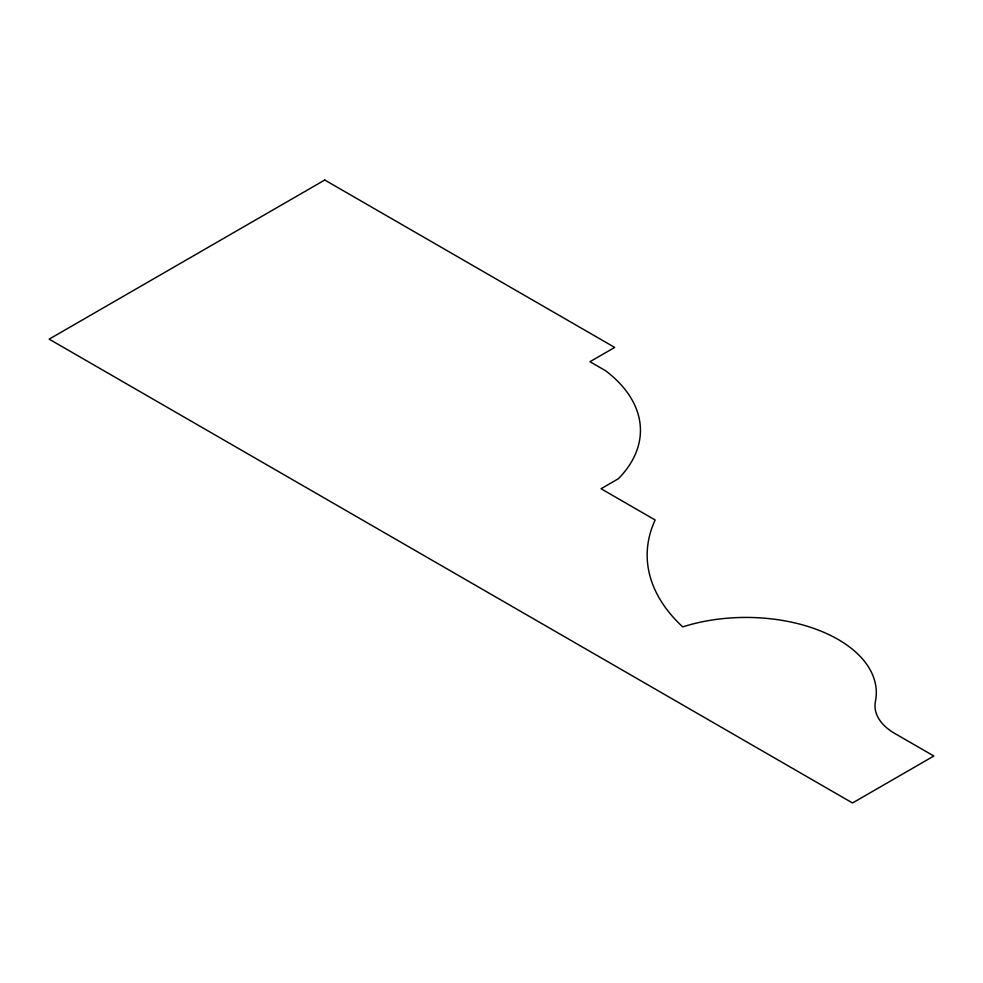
<?xml version="1.0" encoding="UTF-8"?>
<svg xmlns="http://www.w3.org/2000/svg" width="983" height="983" viewBox="0 0 983 983"><rect width="100%" height="100%" fill="white"/><g stroke="black" fill="none" stroke-linecap="round" stroke-linejoin="round"><path stroke-width="1.47" d="M324.759 180.024L49.15 339.147L852.519 802.976L933.85 756.013L895.476 733.859A67.839 39.173 0 0 1 875.288 702.095A130.309 75.236 0 0 0 819.011 630.349A130.309 75.236 0 0 0 682.718 626.896A235.256 135.826 0 0 1 655.157 519.982L601.043 488.735L618.454 478.684A170.366 98.361 0 0 0 605.553 370.714L589.96 361.707L614.707 347.429L324.759 180.024"/></g></svg>
